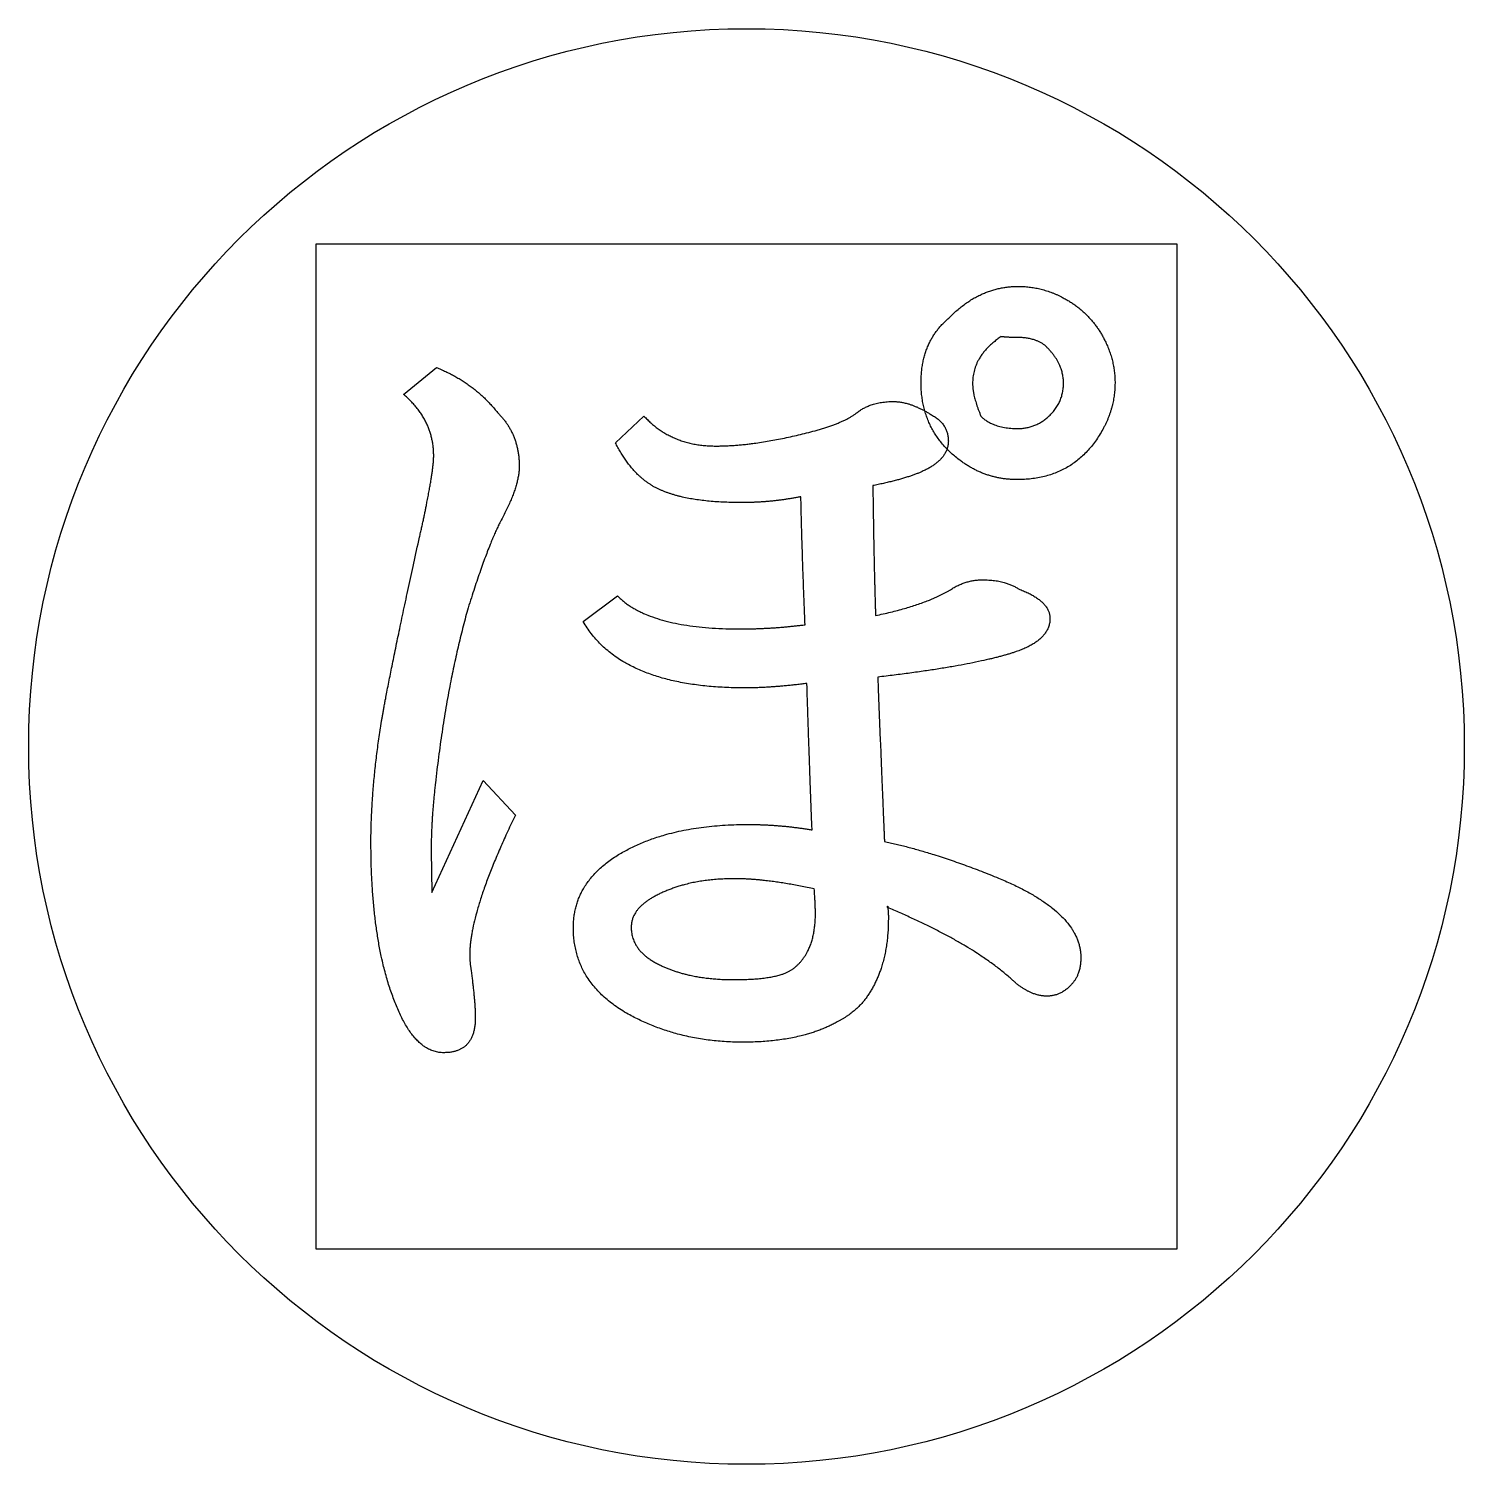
# Model space of a CAD drawing. Header units: millimetres. Extents: x -50 to 50, y -50 to 50.
import ezdxf

# ---------------------------------------------------------------- set-up
doc = ezdxf.new("R2010")
doc.units = ezdxf.units.MM
doc.layers.get('0').update_dxf_attribs({"linetype": 'CONTINUOUS'})

msp = doc.modelspace()

# ---------------------------------------------------------------- linework, layer by layer
for p, q in [((-23.89, 24.53), (-21.6, 26.4)), ((-9.13, 21.16), (-7.14, 23.01)), ((-11.37, 8.7), (-8.99, 10.49)), ((9.14, 4.83), (9.18, 3.99)), ((9.18, 3.99), (9.32, 0.42)), ((-21.91, -10.17), (-18.35, -2.37)), ((-18.35, -2.37), (-16.1, -4.78)), ((4.56, -5.49), (4.44, -2.4)), ((4.58, -5.81), (4.56, -5.49))]:
    msp.add_line(p, q)
msp.add_lwpolyline([(30, 35), (-30, 35), (-30, -35), (30, -35)], close=True)
msp.add_circle((0, 0), 50)
for points in [[(14.09, 29.83), (16.21, 32.05), (18.94, 32.05)], [(18.94, 32.05), (20.49, 32.05), (21.94, 31.32)], [(21.94, 31.32), (24.03, 30.26), (25.02, 28.16)], [(12.16, 25.35), (12.16, 28.22), (14.09, 29.83)], [(17.74, 28.55), (15.75, 27.23), (15.75, 25.29)], [(18.89, 28.49), (18.13, 28.49), (17.74, 28.55)], [(20.78, 27.95), (20.05, 28.49), (18.89, 28.49)], [(25.02, 28.16), (25.67, 26.81), (25.67, 25.32)], [(22.08, 25.32), (22.08, 26.74), (20.78, 27.95)], [(-21.6, 26.4), (-18.99, 25.36), (-17.35, 23.27)], [(14.81, 19.98), (12.16, 22), (12.16, 25.35)], [(15.75, 25.29), (15.75, 24.4), (16.33, 23.01)], [(21.02, 22.97), (22.08, 23.91), (22.08, 25.32)], [(25.67, 25.32), (25.67, 23.64), (24.82, 22.09)], [(-21.79, 20.26), (-21.79, 22.74), (-23.89, 24.53)], [(7.72, 23.27), (8.68, 24.03), (10.23, 24.03)], [(10.23, 24.03), (11.44, 24.03), (12.95, 23.06)], [(-17.35, 23.27), (-15.83, 21.78), (-15.83, 19.51)], [(-7.14, 23.01), (-5.22, 20.93), (-2.15, 20.93)], [(4.92, 22.04), (6.87, 22.59), (7.72, 23.27)], [(12.95, 23.06), (14.06, 22.44), (14.06, 21.28)], [(16.33, 23.01), (17.18, 22.15), (18.91, 22.15)], [(-2.15, 20.93), (0.86, 20.93), (4.92, 22.04)], [(24.82, 22.09), (22.89, 18.59), (18.86, 18.59)], [(18.91, 22.15), (20.11, 22.15), (21.02, 22.97)], [(-6.16, 17.95), (-7.95, 18.8), (-9.13, 21.16)], [(14.06, 21.28), (14.06, 19.98), (12.24, 19.16)], [(-22.26, 17.01), (-21.79, 19.34), (-21.79, 20.26)], [(-15.83, 19.51), (-15.83, 18.06), (-17.19, 15.57)], [(12.24, 19.16), (11.13, 18.64), (8.8, 18.17)], [(18.86, 18.59), (16.62, 18.59), (14.81, 19.98)], [(8.8, 18.17), (8.88, 12.36), (8.99, 9.12)], [(-22.78, 14.58), (-22.48, 15.83), (-22.26, 17.01)], [(-0.36, 16.99), (-4.17, 16.99), (-6.16, 17.95)], [(3.79, 17.4), (1.75, 16.99), (-0.36, 16.99)], [(4.08, 8.48), (3.86, 13.86), (3.79, 17.4)], [(-17.19, 15.57), (-18.08, 13.83), (-19.39, 9.66)], [(-25.5, 1.29), (-24.97, 4.62), (-22.78, 14.58)], [(14.21, 10.92), (15.24, 11.61), (16.45, 11.61)], [(16.45, 11.61), (17.99, 11.61), (18.95, 10.98)], [(-8.99, 10.49), (-6.73, 8.19), (-0.41, 8.19)], [(8.99, 9.12), (12.44, 9.85), (14.21, 10.92)], [(18.95, 10.98), (21.14, 10.15), (21.14, 8.92)], [(-19.39, 9.66), (-20.93, 4.17), (-21.67, -2.54)], [(-0.08, 4.08), (-8.72, 4.08), (-11.37, 8.7)], [(-0.41, 8.19), (1.77, 8.19), (4.08, 8.48)], [(21.14, 8.92), (21.14, 7.42), (18.79, 6.61)], [(18.79, 6.61), (15.95, 5.63), (9.14, 4.83)], [(4.21, 4.39), (1.69, 4.08), (-0.08, 4.08)], [(4.44, -2.4), (4.25, 2.82), (4.21, 4.39)], [(-26.16, -6.67), (-26.16, -3.11), (-25.5, 1.29)], [(9.32, 0.42), (9.52, -4.67), (9.61, -6.61)], [(-21.67, -2.54), (-21.96, -5.16), (-21.96, -6.86)], [(-16.1, -4.78), (-19.28, -11.36), (-19.28, -14.55)], [(-9, -7.59), (-5.52, -5.43), (0.11, -5.43)], [(0.11, -5.43), (2.31, -5.43), (4.58, -5.81)], [(-24.15, -18.6), (-26.16, -14.28), (-26.16, -6.67)], [(-21.96, -6.86), (-21.96, -8.57), (-21.91, -10.17)], [(9.61, -6.61), (13.22, -7.39), (17.56, -9.17)], [(-12.06, -12.61), (-12.06, -9.5), (-9, -7.59)], [(-0.83, -9.21), (-4.25, -9.21), (-6.54, -10.52)], [(4.72, -9.92), (1.44, -9.21), (-0.83, -9.21)], [(4.8, -11.64), (4.8, -10.99), (4.72, -9.92)], [(17.56, -9.17), (23.29, -11.54), (23.29, -14.72)], [(-6.54, -10.52), (-8.03, -11.38), (-8.03, -12.58)], [(3.17, -15.54), (4.8, -14.37), (4.8, -11.64)], [(9.83, -11.22), (9.83, -10.85), (9.88, -11.78)], [(18.5, -16.25), (15.62, -13.64), (9.83, -11.22)], [(9.88, -11.78), (9.88, -11.85), (9.88, -12.02)], [(-8.24, -18.64), (-12.06, -16.49), (-12.06, -12.61)], [(-8.03, -12.58), (-8.03, -14.29), (-5.99, -15.24)], [(9.88, -12.02), (9.88, -15.36), (8.33, -17.52)], [(-19.28, -14.55), (-19.28, -14.99), (-19.19, -15.55)], [(23.29, -14.72), (23.29, -15.89), (22.63, -16.58)], [(-19.19, -15.55), (-18.89, -17.81), (-18.89, -18.89)], [(-5.99, -15.24), (-3.91, -16.24), (-0.88, -16.24)], [(-0.88, -16.24), (2.15, -16.24), (3.17, -15.54)], [(20.93, -17.39), (19.74, -17.39), (18.5, -16.25)], [(22.63, -16.58), (21.9, -17.39), (20.93, -17.39)], [(8.33, -17.52), (7.62, -18.5), (6.32, -19.19)], [(-21.09, -21.33), (-22.9, -21.33), (-24.15, -18.6)], [(-18.89, -18.89), (-18.89, -21.33), (-21.09, -21.33)], [(-0.25, -20.6), (-4.71, -20.6), (-8.24, -18.64)], [(6.32, -19.19), (3.76, -20.6), (-0.25, -20.6)]]:
    msp.add_open_spline(points, degree=2)

doc.saveas('drawing.dxf')
